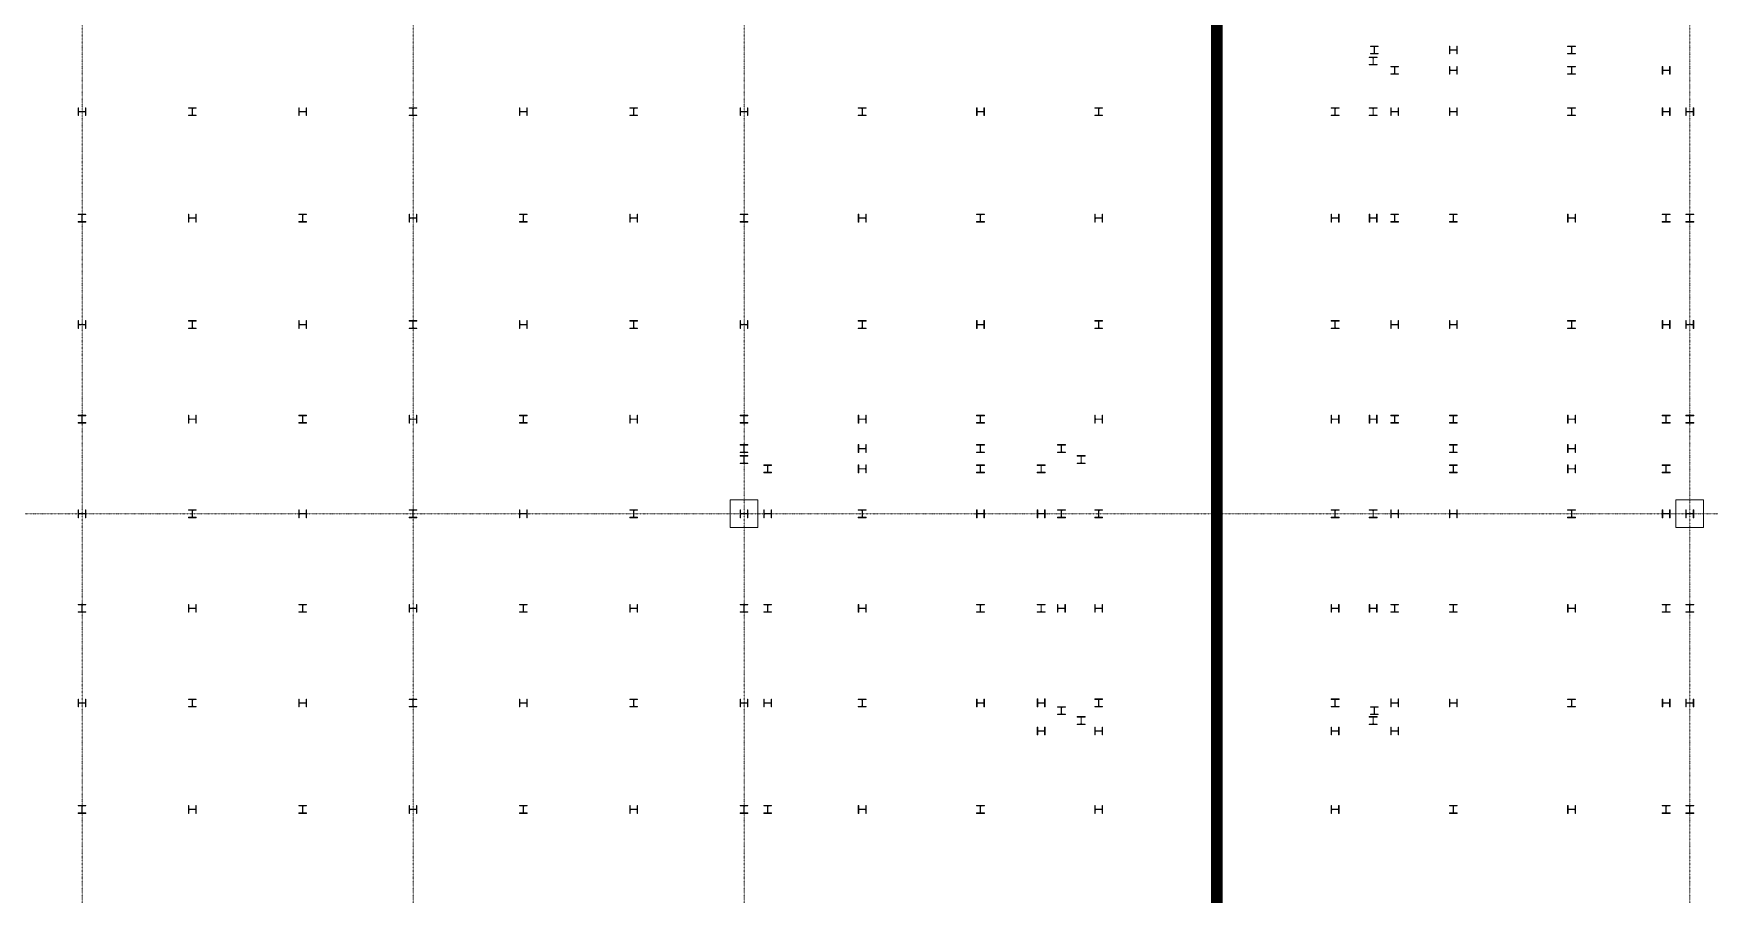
# Model space of a CAD drawing. Extents: x -32000 to 290600, y -111057 to 131250.
# Drawn here: x 109168 to 151700, y 65343 to 87182 of the extents above; entities that cross this region are included whole.
import ezdxf

# ---------------------------------------------------------------- set-up
doc = ezdxf.new("R2010")
doc.units = 0
doc.header["$LTSCALE"] = 5
doc.linetypes.add('DIVIDE', pattern=[1.25, 0.5, -0.25, 0, -0.25, 0, -0.25])
doc.linetypes.add('H12PL2$0$JJP_三點線', pattern=[0.9, 0.3, -0.15, 0, -0.15, 0, -0.15, 0, -0.15])
for name, color, linetype in [('area code', 5, 'Continuous'), ('H12PL2$0$S-COL', 252, 'Continuous'), ('H12PL2$0$S-GRID', 252, 'Continuous')]:
    doc.layers.add(name, color=color, linetype=linetype)

# ---------------------------------------------------------------- blocks, each defined once
blk = doc.blocks.new('H12PL2')
at = {"layer": 'H12PL2$0$S-COL', "lineweight": 0, "flags": 128}
for points in [[(143095, 86665), (143095, 86677), (143178, 86677, 0.41421356), (143191, 86690), (143191, 86840, 0.41421356), (143178, 86853), (143095, 86853), (143095, 86865), (143295, 86865), (143295, 86853), (143212, 86853, 0.41421356), (143199, 86840), (143199, 86690, 0.41421356), (143212, 86677), (143295, 86677), (143295, 86665)], [(145100, 86865), (145112, 86865), (145112, 86782, 0.41421356), (145125, 86769), (145275, 86769, 0.41421356), (145288, 86782), (145288, 86865), (145300, 86865), (145300, 86665), (145288, 86665), (145288, 86748, 0.41421356), (145275, 86761), (145125, 86761, 0.41421356), (145112, 86748), (145112, 86665), (145100, 86665)], [(148100, 86665), (148100, 86677), (148183, 86677, 0.41421356), (148196, 86690), (148196, 86840, 0.41421356), (148183, 86853), (148100, 86853), (148100, 86865), (148300, 86865), (148300, 86853), (148217, 86853, 0.41421356), (148204, 86840), (148204, 86690, 0.41421356), (148217, 86677), (148300, 86677), (148300, 86665)], [(143065, 86385), (143065, 86397), (143148, 86397, 0.41421356), (143161, 86410), (143161, 86560, 0.41421356), (143148, 86573), (143065, 86573), (143065, 86585), (143265, 86585), (143265, 86573), (143182, 86573, 0.41421356), (143169, 86560), (143169, 86410, 0.41421356), (143182, 86397), (143265, 86397), (143265, 86385)], [(143610, 86150), (143610, 86162), (143693, 86162, 0.41421356), (143706, 86175), (143706, 86325, 0.41421356), (143693, 86338), (143610, 86338), (143610, 86350), (143810, 86350), (143810, 86338), (143727, 86338, 0.41421356), (143714, 86325), (143714, 86175, 0.41421356), (143727, 86162), (143810, 86162), (143810, 86150)], [(145100, 86350), (145112, 86350), (145112, 86267, 0.41421356), (145125, 86254), (145275, 86254, 0.41421356), (145288, 86267), (145288, 86350), (145300, 86350), (145300, 86150), (145288, 86150), (145288, 86233, 0.41421356), (145275, 86246), (145125, 86246, 0.41421356), (145112, 86233), (145112, 86150), (145100, 86150)], [(148100, 86150), (148100, 86162), (148183, 86162, 0.41421356), (148196, 86175), (148196, 86325, 0.41421356), (148183, 86338), (148100, 86338), (148100, 86350), (148300, 86350), (148300, 86338), (148217, 86338, 0.41421356), (148204, 86325), (148204, 86175, 0.41421356), (148217, 86162), (148300, 86162), (148300, 86150)], [(150500, 86350), (150512, 86350), (150512, 86267, 0.41421356), (150525, 86254), (150675, 86254, 0.41421356), (150688, 86267), (150688, 86350), (150700, 86350), (150700, 86150), (150688, 86150), (150688, 86233, 0.41421356), (150675, 86246), (150525, 86246, 0.41421356), (150512, 86233), (150512, 86150), (150500, 86150)], [(110500, 85300), (110488, 85300), (110488, 85217, -0.41421356), (110475, 85204), (110325, 85204, -0.41421356), (110312, 85217), (110312, 85300), (110300, 85300), (110300, 85100), (110312, 85100), (110312, 85183, -0.41421356), (110325, 85196), (110475, 85196, -0.41421356), (110488, 85183), (110488, 85100), (110500, 85100)], [(113300, 85100), (113300, 85112), (113217, 85112, -0.41421356), (113204, 85125), (113204, 85275, -0.41421356), (113217, 85288), (113300, 85288), (113300, 85300), (113100, 85300), (113100, 85288), (113183, 85288, -0.41421356), (113196, 85275), (113196, 85125, -0.41421356), (113183, 85112), (113100, 85112), (113100, 85100)], [(116100, 85300), (116088, 85300), (116088, 85217, -0.41421356), (116075, 85204), (115925, 85204, -0.41421356), (115912, 85217), (115912, 85300), (115900, 85300), (115900, 85100), (115912, 85100), (115912, 85183, -0.41421356), (115925, 85196), (116075, 85196, -0.41421356), (116088, 85183), (116088, 85100), (116100, 85100)], [(118900, 85100), (118900, 85112), (118817, 85112, -0.41421356), (118804, 85125), (118804, 85275, -0.41421356), (118817, 85288), (118900, 85288), (118900, 85300), (118700, 85300), (118700, 85288), (118783, 85288, -0.41421356), (118796, 85275), (118796, 85125, -0.41421356), (118783, 85112), (118700, 85112), (118700, 85100)], [(121700, 85300), (121688, 85300), (121688, 85217, -0.41421356), (121675, 85204), (121525, 85204, -0.41421356), (121512, 85217), (121512, 85300), (121500, 85300), (121500, 85100), (121512, 85100), (121512, 85183, -0.41421356), (121525, 85196), (121675, 85196, -0.41421356), (121688, 85183), (121688, 85100), (121700, 85100)], [(124500, 85100), (124500, 85112), (124417, 85112, -0.41421356), (124404, 85125), (124404, 85275, -0.41421356), (124417, 85288), (124500, 85288), (124500, 85300), (124300, 85300), (124300, 85288), (124383, 85288, -0.41421356), (124396, 85275), (124396, 85125, -0.41421356), (124383, 85112), (124300, 85112), (124300, 85100)], [(127300, 85300), (127288, 85300), (127288, 85217, -0.41421356), (127275, 85204), (127125, 85204, -0.41421356), (127112, 85217), (127112, 85300), (127100, 85300), (127100, 85100), (127112, 85100), (127112, 85183, -0.41421356), (127125, 85196), (127275, 85196, -0.41421356), (127288, 85183), (127288, 85100), (127300, 85100)], [(130300, 85100), (130300, 85112), (130217, 85112, -0.41421356), (130204, 85125), (130204, 85275, -0.41421356), (130217, 85288), (130300, 85288), (130300, 85300), (130100, 85300), (130100, 85288), (130183, 85288, -0.41421356), (130196, 85275), (130196, 85125, -0.41421356), (130183, 85112), (130100, 85112), (130100, 85100)], [(133300, 85300), (133288, 85300), (133288, 85217, -0.41421356), (133275, 85204), (133125, 85204, -0.41421356), (133112, 85217), (133112, 85300), (133100, 85300), (133100, 85100), (133112, 85100), (133112, 85183, -0.41421356), (133125, 85196), (133275, 85196, -0.41421356), (133288, 85183), (133288, 85100), (133300, 85100)], [(136300, 85100), (136300, 85112), (136217, 85112, -0.41421356), (136204, 85125), (136204, 85275, -0.41421356), (136217, 85288), (136300, 85288), (136300, 85300), (136100, 85300), (136100, 85288), (136183, 85288, -0.41421356), (136196, 85275), (136196, 85125, -0.41421356), (136183, 85112), (136100, 85112), (136100, 85100)], [(139300, 85300), (139288, 85300), (139288, 85217, -0.41421356), (139275, 85204), (139125, 85204, -0.41421356), (139112, 85217), (139112, 85300), (139100, 85300), (139100, 85100), (139112, 85100), (139112, 85183, -0.41421356), (139125, 85196), (139275, 85196, -0.41421356), (139288, 85183), (139288, 85100), (139300, 85100)], [(142100, 85100), (142100, 85112), (142183, 85112, 0.41421356), (142196, 85125), (142196, 85275, 0.41421356), (142183, 85288), (142100, 85288), (142100, 85300), (142300, 85300), (142300, 85288), (142217, 85288, 0.41421356), (142204, 85275), (142204, 85125, 0.41421356), (142217, 85112), (142300, 85112), (142300, 85100)], [(143065, 85100), (143065, 85112), (143148, 85112, 0.41421356), (143161, 85125), (143161, 85275, 0.41421356), (143148, 85288), (143065, 85288), (143065, 85300), (143265, 85300), (143265, 85288), (143182, 85288, 0.41421356), (143169, 85275), (143169, 85125, 0.41421356), (143182, 85112), (143265, 85112), (143265, 85100)], [(143610, 85300), (143622, 85300), (143622, 85217, 0.41421356), (143635, 85204), (143785, 85204, 0.41421356), (143798, 85217), (143798, 85300), (143810, 85300), (143810, 85100), (143798, 85100), (143798, 85183, 0.41421356), (143785, 85196), (143635, 85196, 0.41421356), (143622, 85183), (143622, 85100), (143610, 85100)], [(145100, 85300), (145112, 85300), (145112, 85217, 0.41421356), (145125, 85204), (145275, 85204, 0.41421356), (145288, 85217), (145288, 85300), (145300, 85300), (145300, 85100), (145288, 85100), (145288, 85183, 0.41421356), (145275, 85196), (145125, 85196, 0.41421356), (145112, 85183), (145112, 85100), (145100, 85100)], [(148100, 85100), (148100, 85112), (148183, 85112, 0.41421356), (148196, 85125), (148196, 85275, 0.41421356), (148183, 85288), (148100, 85288), (148100, 85300), (148300, 85300), (148300, 85288), (148217, 85288, 0.41421356), (148204, 85275), (148204, 85125, 0.41421356), (148217, 85112), (148300, 85112), (148300, 85100)], [(150500, 85300), (150512, 85300), (150512, 85217, 0.41421356), (150525, 85204), (150675, 85204, 0.41421356), (150688, 85217), (150688, 85300), (150700, 85300), (150700, 85100), (150688, 85100), (150688, 85183, 0.41421356), (150675, 85196), (150525, 85196, 0.41421356), (150512, 85183), (150512, 85100), (150500, 85100)], [(151100, 85300), (151112, 85300), (151112, 85217, 0.41421356), (151125, 85204), (151275, 85204, 0.41421356), (151288, 85217), (151288, 85300), (151300, 85300), (151300, 85100), (151288, 85100), (151288, 85183, 0.41421356), (151275, 85196), (151125, 85196, 0.41421356), (151112, 85183), (151112, 85100), (151100, 85100)], [(110500, 82400), (110500, 82412), (110417, 82412, -0.41421356), (110404, 82425), (110404, 82575, -0.41421356), (110417, 82588), (110500, 82588), (110500, 82600), (110300, 82600), (110300, 82588), (110383, 82588, -0.41421356), (110396, 82575), (110396, 82425, -0.41421356), (110383, 82412), (110300, 82412), (110300, 82400)], [(113300, 82600), (113288, 82600), (113288, 82517, -0.41421356), (113275, 82504), (113125, 82504, -0.41421356), (113112, 82517), (113112, 82600), (113100, 82600), (113100, 82400), (113112, 82400), (113112, 82483, -0.41421356), (113125, 82496), (113275, 82496, -0.41421356), (113288, 82483), (113288, 82400), (113300, 82400)], [(116100, 82400), (116100, 82412), (116017, 82412, -0.41421356), (116004, 82425), (116004, 82575, -0.41421356), (116017, 82588), (116100, 82588), (116100, 82600), (115900, 82600), (115900, 82588), (115983, 82588, -0.41421356), (115996, 82575), (115996, 82425, -0.41421356), (115983, 82412), (115900, 82412), (115900, 82400)], [(118900, 82600), (118888, 82600), (118888, 82517, -0.41421356), (118875, 82504), (118725, 82504, -0.41421356), (118712, 82517), (118712, 82600), (118700, 82600), (118700, 82400), (118712, 82400), (118712, 82483, -0.41421356), (118725, 82496), (118875, 82496, -0.41421356), (118888, 82483), (118888, 82400), (118900, 82400)], [(121700, 82400), (121700, 82412), (121617, 82412, -0.41421356), (121604, 82425), (121604, 82575, -0.41421356), (121617, 82588), (121700, 82588), (121700, 82600), (121500, 82600), (121500, 82588), (121583, 82588, -0.41421356), (121596, 82575), (121596, 82425, -0.41421356), (121583, 82412), (121500, 82412), (121500, 82400)], [(124500, 82600), (124488, 82600), (124488, 82517, -0.41421356), (124475, 82504), (124325, 82504, -0.41421356), (124312, 82517), (124312, 82600), (124300, 82600), (124300, 82400), (124312, 82400), (124312, 82483, -0.41421356), (124325, 82496), (124475, 82496, -0.41421356), (124488, 82483), (124488, 82400), (124500, 82400)], [(127300, 82400), (127300, 82412), (127217, 82412, -0.41421356), (127204, 82425), (127204, 82575, -0.41421356), (127217, 82588), (127300, 82588), (127300, 82600), (127100, 82600), (127100, 82588), (127183, 82588, -0.41421356), (127196, 82575), (127196, 82425, -0.41421356), (127183, 82412), (127100, 82412), (127100, 82400)], [(130300, 82600), (130288, 82600), (130288, 82517, -0.41421356), (130275, 82504), (130125, 82504, -0.41421356), (130112, 82517), (130112, 82600), (130100, 82600), (130100, 82400), (130112, 82400), (130112, 82483, -0.41421356), (130125, 82496), (130275, 82496, -0.41421356), (130288, 82483), (130288, 82400), (130300, 82400)], [(133300, 82400), (133300, 82412), (133217, 82412, -0.41421356), (133204, 82425), (133204, 82575, -0.41421356), (133217, 82588), (133300, 82588), (133300, 82600), (133100, 82600), (133100, 82588), (133183, 82588, -0.41421356), (133196, 82575), (133196, 82425, -0.41421356), (133183, 82412), (133100, 82412), (133100, 82400)], [(136300, 82600), (136288, 82600), (136288, 82517, -0.41421356), (136275, 82504), (136125, 82504, -0.41421356), (136112, 82517), (136112, 82600), (136100, 82600), (136100, 82400), (136112, 82400), (136112, 82483, -0.41421356), (136125, 82496), (136275, 82496, -0.41421356), (136288, 82483), (136288, 82400), (136300, 82400)], [(139300, 82400), (139300, 82412), (139217, 82412, -0.41421356), (139204, 82425), (139204, 82575, -0.41421356), (139217, 82588), (139300, 82588), (139300, 82600), (139100, 82600), (139100, 82588), (139183, 82588, -0.41421356), (139196, 82575), (139196, 82425, -0.41421356), (139183, 82412), (139100, 82412), (139100, 82400)], [(142100, 82600), (142112, 82600), (142112, 82517, 0.41421356), (142125, 82504), (142275, 82504, 0.41421356), (142288, 82517), (142288, 82600), (142300, 82600), (142300, 82400), (142288, 82400), (142288, 82483, 0.41421356), (142275, 82496), (142125, 82496, 0.41421356), (142112, 82483), (142112, 82400), (142100, 82400)], [(143065, 82600), (143077, 82600), (143077, 82517, 0.41421356), (143090, 82504), (143240, 82504, 0.41421356), (143253, 82517), (143253, 82600), (143265, 82600), (143265, 82400), (143253, 82400), (143253, 82483, 0.41421356), (143240, 82496), (143090, 82496, 0.41421356), (143077, 82483), (143077, 82400), (143065, 82400)], [(143610, 82400), (143610, 82412), (143693, 82412, 0.41421356), (143706, 82425), (143706, 82575, 0.41421356), (143693, 82588), (143610, 82588), (143610, 82600), (143810, 82600), (143810, 82588), (143727, 82588, 0.41421356), (143714, 82575), (143714, 82425, 0.41421356), (143727, 82412), (143810, 82412), (143810, 82400)], [(145100, 82400), (145100, 82412), (145183, 82412, 0.41421356), (145196, 82425), (145196, 82575, 0.41421356), (145183, 82588), (145100, 82588), (145100, 82600), (145300, 82600), (145300, 82588), (145217, 82588, 0.41421356), (145204, 82575), (145204, 82425, 0.41421356), (145217, 82412), (145300, 82412), (145300, 82400)], [(148100, 82600), (148112, 82600), (148112, 82517, 0.41421356), (148125, 82504), (148275, 82504, 0.41421356), (148288, 82517), (148288, 82600), (148300, 82600), (148300, 82400), (148288, 82400), (148288, 82483, 0.41421356), (148275, 82496), (148125, 82496, 0.41421356), (148112, 82483), (148112, 82400), (148100, 82400)], [(150500, 82400), (150500, 82412), (150583, 82412, 0.41421356), (150596, 82425), (150596, 82575, 0.41421356), (150583, 82588), (150500, 82588), (150500, 82600), (150700, 82600), (150700, 82588), (150617, 82588, 0.41421356), (150604, 82575), (150604, 82425, 0.41421356), (150617, 82412), (150700, 82412), (150700, 82400)], [(151100, 82400), (151100, 82412), (151183, 82412, 0.41421356), (151196, 82425), (151196, 82575, 0.41421356), (151183, 82588), (151100, 82588), (151100, 82600), (151300, 82600), (151300, 82588), (151217, 82588, 0.41421356), (151204, 82575), (151204, 82425, 0.41421356), (151217, 82412), (151300, 82412), (151300, 82400)], [(110500, 79900), (110488, 79900), (110488, 79817, -0.41421356), (110475, 79804), (110325, 79804, -0.41421356), (110312, 79817), (110312, 79900), (110300, 79900), (110300, 79700), (110312, 79700), (110312, 79783, -0.41421356), (110325, 79796), (110475, 79796, -0.41421356), (110488, 79783), (110488, 79700), (110500, 79700)], [(113300, 79700), (113300, 79712), (113217, 79712, -0.41421356), (113204, 79725), (113204, 79875, -0.41421356), (113217, 79888), (113300, 79888), (113300, 79900), (113100, 79900), (113100, 79888), (113183, 79888, -0.41421356), (113196, 79875), (113196, 79725, -0.41421356), (113183, 79712), (113100, 79712), (113100, 79700)], [(116100, 79900), (116088, 79900), (116088, 79817, -0.41421356), (116075, 79804), (115925, 79804, -0.41421356), (115912, 79817), (115912, 79900), (115900, 79900), (115900, 79700), (115912, 79700), (115912, 79783, -0.41421356), (115925, 79796), (116075, 79796, -0.41421356), (116088, 79783), (116088, 79700), (116100, 79700)], [(118900, 79700), (118900, 79712), (118817, 79712, -0.41421356), (118804, 79725), (118804, 79875, -0.41421356), (118817, 79888), (118900, 79888), (118900, 79900), (118700, 79900), (118700, 79888), (118783, 79888, -0.41421356), (118796, 79875), (118796, 79725, -0.41421356), (118783, 79712), (118700, 79712), (118700, 79700)], [(121700, 79900), (121688, 79900), (121688, 79817, -0.41421356), (121675, 79804), (121525, 79804, -0.41421356), (121512, 79817), (121512, 79900), (121500, 79900), (121500, 79700), (121512, 79700), (121512, 79783, -0.41421356), (121525, 79796), (121675, 79796, -0.41421356), (121688, 79783), (121688, 79700), (121700, 79700)], [(124500, 79700), (124500, 79712), (124417, 79712, -0.41421356), (124404, 79725), (124404, 79875, -0.41421356), (124417, 79888), (124500, 79888), (124500, 79900), (124300, 79900), (124300, 79888), (124383, 79888, -0.41421356), (124396, 79875), (124396, 79725, -0.41421356), (124383, 79712), (124300, 79712), (124300, 79700)], [(127300, 79900), (127288, 79900), (127288, 79817, -0.41421356), (127275, 79804), (127125, 79804, -0.41421356), (127112, 79817), (127112, 79900), (127100, 79900), (127100, 79700), (127112, 79700), (127112, 79783, -0.41421356), (127125, 79796), (127275, 79796, -0.41421356), (127288, 79783), (127288, 79700), (127300, 79700)], [(130300, 79700), (130300, 79712), (130217, 79712, -0.41421356), (130204, 79725), (130204, 79875, -0.41421356), (130217, 79888), (130300, 79888), (130300, 79900), (130100, 79900), (130100, 79888), (130183, 79888, -0.41421356), (130196, 79875), (130196, 79725, -0.41421356), (130183, 79712), (130100, 79712), (130100, 79700)], [(133300, 79900), (133288, 79900), (133288, 79817, -0.41421356), (133275, 79804), (133125, 79804, -0.41421356), (133112, 79817), (133112, 79900), (133100, 79900), (133100, 79700), (133112, 79700), (133112, 79783, -0.41421356), (133125, 79796), (133275, 79796, -0.41421356), (133288, 79783), (133288, 79700), (133300, 79700)], [(136300, 79700), (136300, 79712), (136217, 79712, -0.41421356), (136204, 79725), (136204, 79875, -0.41421356), (136217, 79888), (136300, 79888), (136300, 79900), (136100, 79900), (136100, 79888), (136183, 79888, -0.41421356), (136196, 79875), (136196, 79725, -0.41421356), (136183, 79712), (136100, 79712), (136100, 79700)], [(139300, 79900), (139288, 79900), (139288, 79817, -0.41421356), (139275, 79804), (139125, 79804, -0.41421356), (139112, 79817), (139112, 79900), (139100, 79900), (139100, 79700), (139112, 79700), (139112, 79783, -0.41421356), (139125, 79796), (139275, 79796, -0.41421356), (139288, 79783), (139288, 79700), (139300, 79700)], [(142100, 79700), (142100, 79712), (142183, 79712, 0.41421356), (142196, 79725), (142196, 79875, 0.41421356), (142183, 79888), (142100, 79888), (142100, 79900), (142300, 79900), (142300, 79888), (142217, 79888, 0.41421356), (142204, 79875), (142204, 79725, 0.41421356), (142217, 79712), (142300, 79712), (142300, 79700)], [(143610, 79900), (143622, 79900), (143622, 79817, 0.41421356), (143635, 79804), (143785, 79804, 0.41421356), (143798, 79817), (143798, 79900), (143810, 79900), (143810, 79700), (143798, 79700), (143798, 79783, 0.41421356), (143785, 79796), (143635, 79796, 0.41421356), (143622, 79783), (143622, 79700), (143610, 79700)], [(145100, 79900), (145112, 79900), (145112, 79817, 0.41421356), (145125, 79804), (145275, 79804, 0.41421356), (145288, 79817), (145288, 79900), (145300, 79900), (145300, 79700), (145288, 79700), (145288, 79783, 0.41421356), (145275, 79796), (145125, 79796, 0.41421356), (145112, 79783), (145112, 79700), (145100, 79700)], [(148100, 79700), (148100, 79712), (148183, 79712, 0.41421356), (148196, 79725), (148196, 79875, 0.41421356), (148183, 79888), (148100, 79888), (148100, 79900), (148300, 79900), (148300, 79888), (148217, 79888, 0.41421356), (148204, 79875), (148204, 79725, 0.41421356), (148217, 79712), (148300, 79712), (148300, 79700)], [(150500, 79900), (150512, 79900), (150512, 79817, 0.41421356), (150525, 79804), (150675, 79804, 0.41421356), (150688, 79817), (150688, 79900), (150700, 79900), (150700, 79700), (150688, 79700), (150688, 79783, 0.41421356), (150675, 79796), (150525, 79796, 0.41421356), (150512, 79783), (150512, 79700), (150500, 79700)], [(151100, 79900), (151112, 79900), (151112, 79817, 0.41421356), (151125, 79804), (151275, 79804, 0.41421356), (151288, 79817), (151288, 79900), (151300, 79900), (151300, 79700), (151288, 79700), (151288, 79783, 0.41421356), (151275, 79796), (151125, 79796, 0.41421356), (151112, 79783), (151112, 79700), (151100, 79700)], [(110500, 77300), (110500, 77312), (110417, 77312, -0.41421356), (110404, 77325), (110404, 77475, -0.41421356), (110417, 77488), (110500, 77488), (110500, 77500), (110300, 77500), (110300, 77488), (110383, 77488, -0.41421356), (110396, 77475), (110396, 77325, -0.41421356), (110383, 77312), (110300, 77312), (110300, 77300)], [(113300, 77500), (113288, 77500), (113288, 77417, -0.41421356), (113275, 77404), (113125, 77404, -0.41421356), (113112, 77417), (113112, 77500), (113100, 77500), (113100, 77300), (113112, 77300), (113112, 77383, -0.41421356), (113125, 77396), (113275, 77396, -0.41421356), (113288, 77383), (113288, 77300), (113300, 77300)], [(116100, 77300), (116100, 77312), (116017, 77312, -0.41421356), (116004, 77325), (116004, 77475, -0.41421356), (116017, 77488), (116100, 77488), (116100, 77500), (115900, 77500), (115900, 77488), (115983, 77488, -0.41421356), (115996, 77475), (115996, 77325, -0.41421356), (115983, 77312), (115900, 77312), (115900, 77300)], [(118900, 77500), (118888, 77500), (118888, 77417, -0.41421356), (118875, 77404), (118725, 77404, -0.41421356), (118712, 77417), (118712, 77500), (118700, 77500), (118700, 77300), (118712, 77300), (118712, 77383, -0.41421356), (118725, 77396), (118875, 77396, -0.41421356), (118888, 77383), (118888, 77300), (118900, 77300)], [(121700, 77300), (121700, 77312), (121617, 77312, -0.41421356), (121604, 77325), (121604, 77475, -0.41421356), (121617, 77488), (121700, 77488), (121700, 77500), (121500, 77500), (121500, 77488), (121583, 77488, -0.41421356), (121596, 77475), (121596, 77325, -0.41421356), (121583, 77312), (121500, 77312), (121500, 77300)], [(124500, 77500), (124488, 77500), (124488, 77417, -0.41421356), (124475, 77404), (124325, 77404, -0.41421356), (124312, 77417), (124312, 77500), (124300, 77500), (124300, 77300), (124312, 77300), (124312, 77383, -0.41421356), (124325, 77396), (124475, 77396, -0.41421356), (124488, 77383), (124488, 77300), (124500, 77300)], [(127300, 77300), (127300, 77312), (127217, 77312, -0.41421356), (127204, 77325), (127204, 77475, -0.41421356), (127217, 77488), (127300, 77488), (127300, 77500), (127100, 77500), (127100, 77488), (127183, 77488, -0.41421356), (127196, 77475), (127196, 77325, -0.41421356), (127183, 77312), (127100, 77312), (127100, 77300)], [(130300, 77500), (130288, 77500), (130288, 77417, -0.41421356), (130275, 77404), (130125, 77404, -0.41421356), (130112, 77417), (130112, 77500), (130100, 77500), (130100, 77300), (130112, 77300), (130112, 77383, -0.41421356), (130125, 77396), (130275, 77396, -0.41421356), (130288, 77383), (130288, 77300), (130300, 77300)], [(133300, 77300), (133300, 77312), (133217, 77312, -0.41421356), (133204, 77325), (133204, 77475, -0.41421356), (133217, 77488), (133300, 77488), (133300, 77500), (133100, 77500), (133100, 77488), (133183, 77488, -0.41421356), (133196, 77475), (133196, 77325, -0.41421356), (133183, 77312), (133100, 77312), (133100, 77300)], [(136300, 77500), (136288, 77500), (136288, 77417, -0.41421356), (136275, 77404), (136125, 77404, -0.41421356), (136112, 77417), (136112, 77500), (136100, 77500), (136100, 77300), (136112, 77300), (136112, 77383, -0.41421356), (136125, 77396), (136275, 77396, -0.41421356), (136288, 77383), (136288, 77300), (136300, 77300)], [(139300, 77300), (139300, 77312), (139217, 77312, -0.41421356), (139204, 77325), (139204, 77475, -0.41421356), (139217, 77488), (139300, 77488), (139300, 77500), (139100, 77500), (139100, 77488), (139183, 77488, -0.41421356), (139196, 77475), (139196, 77325, -0.41421356), (139183, 77312), (139100, 77312), (139100, 77300)], [(142100, 77500), (142112, 77500), (142112, 77417, 0.41421356), (142125, 77404), (142275, 77404, 0.41421356), (142288, 77417), (142288, 77500), (142300, 77500), (142300, 77300), (142288, 77300), (142288, 77383, 0.41421356), (142275, 77396), (142125, 77396, 0.41421356), (142112, 77383), (142112, 77300), (142100, 77300)], [(143065, 77500), (143077, 77500), (143077, 77417, 0.41421356), (143090, 77404), (143240, 77404, 0.41421356), (143253, 77417), (143253, 77500), (143265, 77500), (143265, 77300), (143253, 77300), (143253, 77383, 0.41421356), (143240, 77396), (143090, 77396, 0.41421356), (143077, 77383), (143077, 77300), (143065, 77300)], [(143610, 77300), (143610, 77312), (143693, 77312, 0.41421356), (143706, 77325), (143706, 77475, 0.41421356), (143693, 77488), (143610, 77488), (143610, 77500), (143810, 77500), (143810, 77488), (143727, 77488, 0.41421356), (143714, 77475), (143714, 77325, 0.41421356), (143727, 77312), (143810, 77312), (143810, 77300)], [(145100, 77300), (145100, 77312), (145183, 77312, 0.41421356), (145196, 77325), (145196, 77475, 0.41421356), (145183, 77488), (145100, 77488), (145100, 77500), (145300, 77500), (145300, 77488), (145217, 77488, 0.41421356), (145204, 77475), (145204, 77325, 0.41421356), (145217, 77312), (145300, 77312), (145300, 77300)], [(148100, 77500), (148112, 77500), (148112, 77417, 0.41421356), (148125, 77404), (148275, 77404, 0.41421356), (148288, 77417), (148288, 77500), (148300, 77500), (148300, 77300), (148288, 77300), (148288, 77383, 0.41421356), (148275, 77396), (148125, 77396, 0.41421356), (148112, 77383), (148112, 77300), (148100, 77300)], [(150500, 77300), (150500, 77312), (150583, 77312, 0.41421356), (150596, 77325), (150596, 77475, 0.41421356), (150583, 77488), (150500, 77488), (150500, 77500), (150700, 77500), (150700, 77488), (150617, 77488, 0.41421356), (150604, 77475), (150604, 77325, 0.41421356), (150617, 77312), (150700, 77312), (150700, 77300)], [(151100, 77300), (151100, 77312), (151183, 77312, 0.41421356), (151196, 77325), (151196, 77475, 0.41421356), (151183, 77488), (151100, 77488), (151100, 77500), (151300, 77500), (151300, 77488), (151217, 77488, 0.41421356), (151204, 77475), (151204, 77325, 0.41421356), (151217, 77312), (151300, 77312), (151300, 77300)], [(127300, 76555), (127300, 76567), (127217, 76567, -0.41421356), (127204, 76580), (127204, 76730, -0.41421356), (127217, 76743), (127300, 76743), (127300, 76755), (127100, 76755), (127100, 76743), (127183, 76743, -0.41421356), (127196, 76730), (127196, 76580, -0.41421356), (127183, 76567), (127100, 76567), (127100, 76555)], [(130300, 76755), (130288, 76755), (130288, 76672, -0.41421356), (130275, 76659), (130125, 76659, -0.41421356), (130112, 76672), (130112, 76755), (130100, 76755), (130100, 76555), (130112, 76555), (130112, 76638, -0.41421356), (130125, 76651), (130275, 76651, -0.41421356), (130288, 76638), (130288, 76555), (130300, 76555)], [(133300, 76555), (133300, 76567), (133217, 76567, -0.41421356), (133204, 76580), (133204, 76730, -0.41421356), (133217, 76743), (133300, 76743), (133300, 76755), (133100, 76755), (133100, 76743), (133183, 76743, -0.41421356), (133196, 76730), (133196, 76580, -0.41421356), (133183, 76567), (133100, 76567), (133100, 76555)], [(135355, 76555), (135355, 76567), (135272, 76567, -0.41421356), (135259, 76580), (135259, 76730, -0.41421356), (135272, 76743), (135355, 76743), (135355, 76755), (135155, 76755), (135155, 76743), (135238, 76743, -0.41421356), (135251, 76730), (135251, 76580, -0.41421356), (135238, 76567), (135155, 76567), (135155, 76555)], [(145100, 76555), (145100, 76567), (145183, 76567, 0.41421356), (145196, 76580), (145196, 76730, 0.41421356), (145183, 76743), (145100, 76743), (145100, 76755), (145300, 76755), (145300, 76743), (145217, 76743, 0.41421356), (145204, 76730), (145204, 76580, 0.41421356), (145217, 76567), (145300, 76567), (145300, 76555)], [(148100, 76755), (148112, 76755), (148112, 76672, 0.41421356), (148125, 76659), (148275, 76659, 0.41421356), (148288, 76672), (148288, 76755), (148300, 76755), (148300, 76555), (148288, 76555), (148288, 76638, 0.41421356), (148275, 76651), (148125, 76651, 0.41421356), (148112, 76638), (148112, 76555), (148100, 76555)], [(127300, 76275), (127300, 76287), (127217, 76287, -0.41421356), (127204, 76300), (127204, 76450, -0.41421356), (127217, 76463), (127300, 76463), (127300, 76475), (127100, 76475), (127100, 76463), (127183, 76463, -0.41421356), (127196, 76450), (127196, 76300, -0.41421356), (127183, 76287), (127100, 76287), (127100, 76275)], [(127900, 76040), (127900, 76052), (127817, 76052, -0.41421356), (127804, 76065), (127804, 76215, -0.41421356), (127817, 76228), (127900, 76228), (127900, 76240), (127700, 76240), (127700, 76228), (127783, 76228, -0.41421356), (127796, 76215), (127796, 76065, -0.41421356), (127783, 76052), (127700, 76052), (127700, 76040)], [(130300, 76240), (130288, 76240), (130288, 76157, -0.41421356), (130275, 76144), (130125, 76144, -0.41421356), (130112, 76157), (130112, 76240), (130100, 76240), (130100, 76040), (130112, 76040), (130112, 76123, -0.41421356), (130125, 76136), (130275, 76136, -0.41421356), (130288, 76123), (130288, 76040), (130300, 76040)], [(133300, 76040), (133300, 76052), (133217, 76052, -0.41421356), (133204, 76065), (133204, 76215, -0.41421356), (133217, 76228), (133300, 76228), (133300, 76240), (133100, 76240), (133100, 76228), (133183, 76228, -0.41421356), (133196, 76215), (133196, 76065, -0.41421356), (133183, 76052), (133100, 76052), (133100, 76040)], [(134840, 76040), (134840, 76052), (134757, 76052, -0.41421356), (134744, 76065), (134744, 76215, -0.41421356), (134757, 76228), (134840, 76228), (134840, 76240), (134640, 76240), (134640, 76228), (134723, 76228, -0.41421356), (134736, 76215), (134736, 76065, -0.41421356), (134723, 76052), (134640, 76052), (134640, 76040)], [(135855, 76275), (135855, 76287), (135772, 76287, -0.41421356), (135759, 76300), (135759, 76450, -0.41421356), (135772, 76463), (135855, 76463), (135855, 76475), (135655, 76475), (135655, 76463), (135738, 76463, -0.41421356), (135751, 76450), (135751, 76300, -0.41421356), (135738, 76287), (135655, 76287), (135655, 76275)], [(145100, 76040), (145100, 76052), (145183, 76052, 0.41421356), (145196, 76065), (145196, 76215, 0.41421356), (145183, 76228), (145100, 76228), (145100, 76240), (145300, 76240), (145300, 76228), (145217, 76228, 0.41421356), (145204, 76215), (145204, 76065, 0.41421356), (145217, 76052), (145300, 76052), (145300, 76040)], [(148100, 76240), (148112, 76240), (148112, 76157, 0.41421356), (148125, 76144), (148275, 76144, 0.41421356), (148288, 76157), (148288, 76240), (148300, 76240), (148300, 76040), (148288, 76040), (148288, 76123, 0.41421356), (148275, 76136), (148125, 76136, 0.41421356), (148112, 76123), (148112, 76040), (148100, 76040)], [(150500, 76040), (150500, 76052), (150583, 76052, 0.41421356), (150596, 76065), (150596, 76215, 0.41421356), (150583, 76228), (150500, 76228), (150500, 76240), (150700, 76240), (150700, 76228), (150617, 76228, 0.41421356), (150604, 76215), (150604, 76065, 0.41421356), (150617, 76052), (150700, 76052), (150700, 76040)], [(110500, 75100), (110488, 75100), (110488, 75017, -0.41421356), (110475, 75004), (110325, 75004, -0.41421356), (110312, 75017), (110312, 75100), (110300, 75100), (110300, 74900), (110312, 74900), (110312, 74983, -0.41421356), (110325, 74996), (110475, 74996, -0.41421356), (110488, 74983), (110488, 74900), (110500, 74900)], [(113300, 74900), (113300, 74912), (113217, 74912, -0.41421356), (113204, 74925), (113204, 75075, -0.41421356), (113217, 75088), (113300, 75088), (113300, 75100), (113100, 75100), (113100, 75088), (113183, 75088, -0.41421356), (113196, 75075), (113196, 74925, -0.41421356), (113183, 74912), (113100, 74912), (113100, 74900)], [(116100, 75100), (116088, 75100), (116088, 75017, -0.41421356), (116075, 75004), (115925, 75004, -0.41421356), (115912, 75017), (115912, 75100), (115900, 75100), (115900, 74900), (115912, 74900), (115912, 74983, -0.41421356), (115925, 74996), (116075, 74996, -0.41421356), (116088, 74983), (116088, 74900), (116100, 74900)], [(118900, 74900), (118900, 74912), (118817, 74912, -0.41421356), (118804, 74925), (118804, 75075, -0.41421356), (118817, 75088), (118900, 75088), (118900, 75100), (118700, 75100), (118700, 75088), (118783, 75088, -0.41421356), (118796, 75075), (118796, 74925, -0.41421356), (118783, 74912), (118700, 74912), (118700, 74900)], [(121700, 75100), (121688, 75100), (121688, 75017, -0.41421356), (121675, 75004), (121525, 75004, -0.41421356), (121512, 75017), (121512, 75100), (121500, 75100), (121500, 74900), (121512, 74900), (121512, 74983, -0.41421356), (121525, 74996), (121675, 74996, -0.41421356), (121688, 74983), (121688, 74900), (121700, 74900)], [(124500, 74900), (124500, 74912), (124417, 74912, -0.41421356), (124404, 74925), (124404, 75075, -0.41421356), (124417, 75088), (124500, 75088), (124500, 75100), (124300, 75100), (124300, 75088), (124383, 75088, -0.41421356), (124396, 75075), (124396, 74925, -0.41421356), (124383, 74912), (124300, 74912), (124300, 74900)], [(127300, 75100), (127288, 75100), (127288, 75017, -0.41421356), (127275, 75004), (127125, 75004, -0.41421356), (127112, 75017), (127112, 75100), (127100, 75100), (127100, 74900), (127112, 74900), (127112, 74983, -0.41421356), (127125, 74996), (127275, 74996, -0.41421356), (127288, 74983), (127288, 74900), (127300, 74900)], [(127900, 75100), (127888, 75100), (127888, 75017, -0.41421356), (127875, 75004), (127725, 75004, -0.41421356), (127712, 75017), (127712, 75100), (127700, 75100), (127700, 74900), (127712, 74900), (127712, 74983, -0.41421356), (127725, 74996), (127875, 74996, -0.41421356), (127888, 74983), (127888, 74900), (127900, 74900)], [(130300, 74900), (130300, 74912), (130217, 74912, -0.41421356), (130204, 74925), (130204, 75075, -0.41421356), (130217, 75088), (130300, 75088), (130300, 75100), (130100, 75100), (130100, 75088), (130183, 75088, -0.41421356), (130196, 75075), (130196, 74925, -0.41421356), (130183, 74912), (130100, 74912), (130100, 74900)], [(133300, 75100), (133288, 75100), (133288, 75017, -0.41421356), (133275, 75004), (133125, 75004, -0.41421356), (133112, 75017), (133112, 75100), (133100, 75100), (133100, 74900), (133112, 74900), (133112, 74983, -0.41421356), (133125, 74996), (133275, 74996, -0.41421356), (133288, 74983), (133288, 74900), (133300, 74900)], [(134840, 75100), (134828, 75100), (134828, 75017, -0.41421356), (134815, 75004), (134665, 75004, -0.41421356), (134652, 75017), (134652, 75100), (134640, 75100), (134640, 74900), (134652, 74900), (134652, 74983, -0.41421356), (134665, 74996), (134815, 74996, -0.41421356), (134828, 74983), (134828, 74900), (134840, 74900)], [(135355, 74900), (135355, 74912), (135272, 74912, -0.41421356), (135259, 74925), (135259, 75075, -0.41421356), (135272, 75088), (135355, 75088), (135355, 75100), (135155, 75100), (135155, 75088), (135238, 75088, -0.41421356), (135251, 75075), (135251, 74925, -0.41421356), (135238, 74912), (135155, 74912), (135155, 74900)], [(136300, 74900), (136300, 74912), (136217, 74912, -0.41421356), (136204, 74925), (136204, 75075, -0.41421356), (136217, 75088), (136300, 75088), (136300, 75100), (136100, 75100), (136100, 75088), (136183, 75088, -0.41421356), (136196, 75075), (136196, 74925, -0.41421356), (136183, 74912), (136100, 74912), (136100, 74900)], [(139300, 75100), (139288, 75100), (139288, 75017, -0.41421356), (139275, 75004), (139125, 75004, -0.41421356), (139112, 75017), (139112, 75100), (139100, 75100), (139100, 74900), (139112, 74900), (139112, 74983, -0.41421356), (139125, 74996), (139275, 74996, -0.41421356), (139288, 74983), (139288, 74900), (139300, 74900)], [(142100, 74900), (142100, 74912), (142183, 74912, 0.41421356), (142196, 74925), (142196, 75075, 0.41421356), (142183, 75088), (142100, 75088), (142100, 75100), (142300, 75100), (142300, 75088), (142217, 75088, 0.41421356), (142204, 75075), (142204, 74925, 0.41421356), (142217, 74912), (142300, 74912), (142300, 74900)], [(143065, 74900), (143065, 74912), (143148, 74912, 0.41421356), (143161, 74925), (143161, 75075, 0.41421356), (143148, 75088), (143065, 75088), (143065, 75100), (143265, 75100), (143265, 75088), (143182, 75088, 0.41421356), (143169, 75075), (143169, 74925, 0.41421356), (143182, 74912), (143265, 74912), (143265, 74900)], [(143610, 75100), (143622, 75100), (143622, 75017, 0.41421356), (143635, 75004), (143785, 75004, 0.41421356), (143798, 75017), (143798, 75100), (143810, 75100), (143810, 74900), (143798, 74900), (143798, 74983, 0.41421356), (143785, 74996), (143635, 74996, 0.41421356), (143622, 74983), (143622, 74900), (143610, 74900)], [(145100, 75100), (145112, 75100), (145112, 75017, 0.41421356), (145125, 75004), (145275, 75004, 0.41421356), (145288, 75017), (145288, 75100), (145300, 75100), (145300, 74900), (145288, 74900), (145288, 74983, 0.41421356), (145275, 74996), (145125, 74996, 0.41421356), (145112, 74983), (145112, 74900), (145100, 74900)], [(148100, 74900), (148100, 74912), (148183, 74912, 0.41421356), (148196, 74925), (148196, 75075, 0.41421356), (148183, 75088), (148100, 75088), (148100, 75100), (148300, 75100), (148300, 75088), (148217, 75088, 0.41421356), (148204, 75075), (148204, 74925, 0.41421356), (148217, 74912), (148300, 74912), (148300, 74900)], [(150500, 75100), (150512, 75100), (150512, 75017, 0.41421356), (150525, 75004), (150675, 75004, 0.41421356), (150688, 75017), (150688, 75100), (150700, 75100), (150700, 74900), (150688, 74900), (150688, 74983, 0.41421356), (150675, 74996), (150525, 74996, 0.41421356), (150512, 74983), (150512, 74900), (150500, 74900)], [(151100, 75100), (151112, 75100), (151112, 75017, 0.41421356), (151125, 75004), (151275, 75004, 0.41421356), (151288, 75017), (151288, 75100), (151300, 75100), (151300, 74900), (151288, 74900), (151288, 74983, 0.41421356), (151275, 74996), (151125, 74996, 0.41421356), (151112, 74983), (151112, 74900), (151100, 74900)], [(110500, 72500), (110500, 72512), (110417, 72512, -0.41421356), (110404, 72525), (110404, 72675, -0.41421356), (110417, 72688), (110500, 72688), (110500, 72700), (110300, 72700), (110300, 72688), (110383, 72688, -0.41421356), (110396, 72675), (110396, 72525, -0.41421356), (110383, 72512), (110300, 72512), (110300, 72500)], [(113300, 72700), (113288, 72700), (113288, 72617, -0.41421356), (113275, 72604), (113125, 72604, -0.41421356), (113112, 72617), (113112, 72700), (113100, 72700), (113100, 72500), (113112, 72500), (113112, 72583, -0.41421356), (113125, 72596), (113275, 72596, -0.41421356), (113288, 72583), (113288, 72500), (113300, 72500)], [(116100, 72500), (116100, 72512), (116017, 72512, -0.41421356), (116004, 72525), (116004, 72675, -0.41421356), (116017, 72688), (116100, 72688), (116100, 72700), (115900, 72700), (115900, 72688), (115983, 72688, -0.41421356), (115996, 72675), (115996, 72525, -0.41421356), (115983, 72512), (115900, 72512), (115900, 72500)], [(118900, 72700), (118888, 72700), (118888, 72617, -0.41421356), (118875, 72604), (118725, 72604, -0.41421356), (118712, 72617), (118712, 72700), (118700, 72700), (118700, 72500), (118712, 72500), (118712, 72583, -0.41421356), (118725, 72596), (118875, 72596, -0.41421356), (118888, 72583), (118888, 72500), (118900, 72500)], [(121700, 72500), (121700, 72512), (121617, 72512, -0.41421356), (121604, 72525), (121604, 72675, -0.41421356), (121617, 72688), (121700, 72688), (121700, 72700), (121500, 72700), (121500, 72688), (121583, 72688, -0.41421356), (121596, 72675), (121596, 72525, -0.41421356), (121583, 72512), (121500, 72512), (121500, 72500)], [(124500, 72700), (124488, 72700), (124488, 72617, -0.41421356), (124475, 72604), (124325, 72604, -0.41421356), (124312, 72617), (124312, 72700), (124300, 72700), (124300, 72500), (124312, 72500), (124312, 72583, -0.41421356), (124325, 72596), (124475, 72596, -0.41421356), (124488, 72583), (124488, 72500), (124500, 72500)], [(127300, 72500), (127300, 72512), (127217, 72512, -0.41421356), (127204, 72525), (127204, 72675, -0.41421356), (127217, 72688), (127300, 72688), (127300, 72700), (127100, 72700), (127100, 72688), (127183, 72688, -0.41421356), (127196, 72675), (127196, 72525, -0.41421356), (127183, 72512), (127100, 72512), (127100, 72500)], [(127900, 72500), (127900, 72512), (127817, 72512, -0.41421356), (127804, 72525), (127804, 72675, -0.41421356), (127817, 72688), (127900, 72688), (127900, 72700), (127700, 72700), (127700, 72688), (127783, 72688, -0.41421356), (127796, 72675), (127796, 72525, -0.41421356), (127783, 72512), (127700, 72512), (127700, 72500)], [(130300, 72700), (130288, 72700), (130288, 72617, -0.41421356), (130275, 72604), (130125, 72604, -0.41421356), (130112, 72617), (130112, 72700), (130100, 72700), (130100, 72500), (130112, 72500), (130112, 72583, -0.41421356), (130125, 72596), (130275, 72596, -0.41421356), (130288, 72583), (130288, 72500), (130300, 72500)], [(133300, 72500), (133300, 72512), (133217, 72512, -0.41421356), (133204, 72525), (133204, 72675, -0.41421356), (133217, 72688), (133300, 72688), (133300, 72700), (133100, 72700), (133100, 72688), (133183, 72688, -0.41421356), (133196, 72675), (133196, 72525, -0.41421356), (133183, 72512), (133100, 72512), (133100, 72500)], [(134840, 72502), (134840, 72514), (134757, 72514, -0.41421356), (134744, 72527), (134744, 72677, -0.41421356), (134757, 72690), (134840, 72690), (134840, 72702), (134640, 72702), (134640, 72690), (134723, 72690, -0.41421356), (134736, 72677), (134736, 72527, -0.41421356), (134723, 72514), (134640, 72514), (134640, 72502)], [(135355, 72700), (135343, 72700), (135343, 72617, -0.41421356), (135330, 72604), (135180, 72604, -0.41421356), (135167, 72617), (135167, 72700), (135155, 72700), (135155, 72500), (135167, 72500), (135167, 72583, -0.41421356), (135180, 72596), (135330, 72596, -0.41421356), (135343, 72583), (135343, 72500), (135355, 72500)], [(136300, 72700), (136288, 72700), (136288, 72617, -0.41421356), (136275, 72604), (136125, 72604, -0.41421356), (136112, 72617), (136112, 72700), (136100, 72700), (136100, 72500), (136112, 72500), (136112, 72583, -0.41421356), (136125, 72596), (136275, 72596, -0.41421356), (136288, 72583), (136288, 72500), (136300, 72500)], [(139300, 72500), (139300, 72512), (139217, 72512, -0.41421356), (139204, 72525), (139204, 72675, -0.41421356), (139217, 72688), (139300, 72688), (139300, 72700), (139100, 72700), (139100, 72688), (139183, 72688, -0.41421356), (139196, 72675), (139196, 72525, -0.41421356), (139183, 72512), (139100, 72512), (139100, 72500)], [(142100, 72700), (142112, 72700), (142112, 72617, 0.41421356), (142125, 72604), (142275, 72604, 0.41421356), (142288, 72617), (142288, 72700), (142300, 72700), (142300, 72500), (142288, 72500), (142288, 72583, 0.41421356), (142275, 72596), (142125, 72596, 0.41421356), (142112, 72583), (142112, 72500), (142100, 72500)], [(143065, 72700), (143077, 72700), (143077, 72617, 0.41421356), (143090, 72604), (143240, 72604, 0.41421356), (143253, 72617), (143253, 72700), (143265, 72700), (143265, 72500), (143253, 72500), (143253, 72583, 0.41421356), (143240, 72596), (143090, 72596, 0.41421356), (143077, 72583), (143077, 72500), (143065, 72500)], [(143610, 72500), (143610, 72512), (143693, 72512, 0.41421356), (143706, 72525), (143706, 72675, 0.41421356), (143693, 72688), (143610, 72688), (143610, 72700), (143810, 72700), (143810, 72688), (143727, 72688, 0.41421356), (143714, 72675), (143714, 72525, 0.41421356), (143727, 72512), (143810, 72512), (143810, 72500)], [(145100, 72500), (145100, 72512), (145183, 72512, 0.41421356), (145196, 72525), (145196, 72675, 0.41421356), (145183, 72688), (145100, 72688), (145100, 72700), (145300, 72700), (145300, 72688), (145217, 72688, 0.41421356), (145204, 72675), (145204, 72525, 0.41421356), (145217, 72512), (145300, 72512), (145300, 72500)], [(148100, 72700), (148112, 72700), (148112, 72617, 0.41421356), (148125, 72604), (148275, 72604, 0.41421356), (148288, 72617), (148288, 72700), (148300, 72700), (148300, 72500), (148288, 72500), (148288, 72583, 0.41421356), (148275, 72596), (148125, 72596, 0.41421356), (148112, 72583), (148112, 72500), (148100, 72500)], [(150500, 72500), (150500, 72512), (150583, 72512, 0.41421356), (150596, 72525), (150596, 72675, 0.41421356), (150583, 72688), (150500, 72688), (150500, 72700), (150700, 72700), (150700, 72688), (150617, 72688, 0.41421356), (150604, 72675), (150604, 72525, 0.41421356), (150617, 72512), (150700, 72512), (150700, 72500)], [(151100, 72500), (151100, 72512), (151183, 72512, 0.41421356), (151196, 72525), (151196, 72675, 0.41421356), (151183, 72688), (151100, 72688), (151100, 72700), (151300, 72700), (151300, 72688), (151217, 72688, 0.41421356), (151204, 72675), (151204, 72525, 0.41421356), (151217, 72512), (151300, 72512), (151300, 72500)], [(110500, 70300), (110488, 70300), (110488, 70217, -0.41421356), (110475, 70204), (110325, 70204, -0.41421356), (110312, 70217), (110312, 70300), (110300, 70300), (110300, 70100), (110312, 70100), (110312, 70183, -0.41421356), (110325, 70196), (110475, 70196, -0.41421356), (110488, 70183), (110488, 70100), (110500, 70100)], [(113300, 70100), (113300, 70112), (113217, 70112, -0.41421356), (113204, 70125), (113204, 70275, -0.41421356), (113217, 70288), (113300, 70288), (113300, 70300), (113100, 70300), (113100, 70288), (113183, 70288, -0.41421356), (113196, 70275), (113196, 70125, -0.41421356), (113183, 70112), (113100, 70112), (113100, 70100)], [(116100, 70300), (116088, 70300), (116088, 70217, -0.41421356), (116075, 70204), (115925, 70204, -0.41421356), (115912, 70217), (115912, 70300), (115900, 70300), (115900, 70100), (115912, 70100), (115912, 70183, -0.41421356), (115925, 70196), (116075, 70196, -0.41421356), (116088, 70183), (116088, 70100), (116100, 70100)], [(118900, 70100), (118900, 70112), (118817, 70112, -0.41421356), (118804, 70125), (118804, 70275, -0.41421356), (118817, 70288), (118900, 70288), (118900, 70300), (118700, 70300), (118700, 70288), (118783, 70288, -0.41421356), (118796, 70275), (118796, 70125, -0.41421356), (118783, 70112), (118700, 70112), (118700, 70100)], [(121700, 70300), (121688, 70300), (121688, 70217, -0.41421356), (121675, 70204), (121525, 70204, -0.41421356), (121512, 70217), (121512, 70300), (121500, 70300), (121500, 70100), (121512, 70100), (121512, 70183, -0.41421356), (121525, 70196), (121675, 70196, -0.41421356), (121688, 70183), (121688, 70100), (121700, 70100)], [(124500, 70100), (124500, 70112), (124417, 70112, -0.41421356), (124404, 70125), (124404, 70275, -0.41421356), (124417, 70288), (124500, 70288), (124500, 70300), (124300, 70300), (124300, 70288), (124383, 70288, -0.41421356), (124396, 70275), (124396, 70125, -0.41421356), (124383, 70112), (124300, 70112), (124300, 70100)], [(127300, 70300), (127288, 70300), (127288, 70217, -0.41421356), (127275, 70204), (127125, 70204, -0.41421356), (127112, 70217), (127112, 70300), (127100, 70300), (127100, 70100), (127112, 70100), (127112, 70183, -0.41421356), (127125, 70196), (127275, 70196, -0.41421356), (127288, 70183), (127288, 70100), (127300, 70100)], [(127900, 70300), (127888, 70300), (127888, 70217, -0.41421356), (127875, 70204), (127725, 70204, -0.41421356), (127712, 70217), (127712, 70300), (127700, 70300), (127700, 70100), (127712, 70100), (127712, 70183, -0.41421356), (127725, 70196), (127875, 70196, -0.41421356), (127888, 70183), (127888, 70100), (127900, 70100)], [(130300, 70100), (130300, 70112), (130217, 70112, -0.41421356), (130204, 70125), (130204, 70275, -0.41421356), (130217, 70288), (130300, 70288), (130300, 70300), (130100, 70300), (130100, 70288), (130183, 70288, -0.41421356), (130196, 70275), (130196, 70125, -0.41421356), (130183, 70112), (130100, 70112), (130100, 70100)], [(133300, 70300), (133288, 70300), (133288, 70217, -0.41421356), (133275, 70204), (133125, 70204, -0.41421356), (133112, 70217), (133112, 70300), (133100, 70300), (133100, 70100), (133112, 70100), (133112, 70183, -0.41421356), (133125, 70196), (133275, 70196, -0.41421356), (133288, 70183), (133288, 70100), (133300, 70100)], [(134840, 70302), (134828, 70302), (134828, 70219, -0.41421356), (134815, 70206), (134665, 70206, -0.41421356), (134652, 70219), (134652, 70302), (134640, 70302), (134640, 70102), (134652, 70102), (134652, 70185, -0.41421356), (134665, 70198), (134815, 70198, -0.41421356), (134828, 70185), (134828, 70102), (134840, 70102)], [(136300, 70102), (136300, 70114), (136217, 70114, -0.41421356), (136204, 70127), (136204, 70277, -0.41421356), (136217, 70290), (136300, 70290), (136300, 70302), (136100, 70302), (136100, 70290), (136183, 70290, -0.41421356), (136196, 70277), (136196, 70127, -0.41421356), (136183, 70114), (136100, 70114), (136100, 70102)], [(139300, 70300), (139288, 70300), (139288, 70217, -0.41421356), (139275, 70204), (139125, 70204, -0.41421356), (139112, 70217), (139112, 70300), (139100, 70300), (139100, 70100), (139112, 70100), (139112, 70183, -0.41421356), (139125, 70196), (139275, 70196, -0.41421356), (139288, 70183), (139288, 70100), (139300, 70100)], [(142100, 70102), (142100, 70114), (142183, 70114, 0.41421356), (142196, 70127), (142196, 70277, 0.41421356), (142183, 70290), (142100, 70290), (142100, 70302), (142300, 70302), (142300, 70290), (142217, 70290, 0.41421356), (142204, 70277), (142204, 70127, 0.41421356), (142217, 70114), (142300, 70114), (142300, 70102)], [(143610, 70302), (143622, 70302), (143622, 70219, 0.41421356), (143635, 70206), (143785, 70206, 0.41421356), (143798, 70219), (143798, 70302), (143810, 70302), (143810, 70102), (143798, 70102), (143798, 70185, 0.41421356), (143785, 70198), (143635, 70198, 0.41421356), (143622, 70185), (143622, 70102), (143610, 70102)], [(145100, 70300), (145112, 70300), (145112, 70217, 0.41421356), (145125, 70204), (145275, 70204, 0.41421356), (145288, 70217), (145288, 70300), (145300, 70300), (145300, 70100), (145288, 70100), (145288, 70183, 0.41421356), (145275, 70196), (145125, 70196, 0.41421356), (145112, 70183), (145112, 70100), (145100, 70100)], [(148100, 70100), (148100, 70112), (148183, 70112, 0.41421356), (148196, 70125), (148196, 70275, 0.41421356), (148183, 70288), (148100, 70288), (148100, 70300), (148300, 70300), (148300, 70288), (148217, 70288, 0.41421356), (148204, 70275), (148204, 70125, 0.41421356), (148217, 70112), (148300, 70112), (148300, 70100)], [(150500, 70300), (150512, 70300), (150512, 70217, 0.41421356), (150525, 70204), (150675, 70204, 0.41421356), (150688, 70217), (150688, 70300), (150700, 70300), (150700, 70100), (150688, 70100), (150688, 70183, 0.41421356), (150675, 70196), (150525, 70196, 0.41421356), (150512, 70183), (150512, 70100), (150500, 70100)], [(151100, 70300), (151112, 70300), (151112, 70217, 0.41421356), (151125, 70204), (151275, 70204, 0.41421356), (151288, 70217), (151288, 70300), (151300, 70300), (151300, 70100), (151288, 70100), (151288, 70183, 0.41421356), (151275, 70196), (151125, 70196, 0.41421356), (151112, 70183), (151112, 70100), (151100, 70100)], [(135155, 69905), (135155, 69917), (135238, 69917, 0.41421356), (135251, 69930), (135251, 70080, 0.41421356), (135238, 70093), (135155, 70093), (135155, 70105), (135355, 70105), (135355, 70093), (135272, 70093, 0.41421356), (135259, 70080), (135259, 69930, 0.41421356), (135272, 69917), (135355, 69917), (135355, 69905)], [(135655, 69655), (135655, 69667), (135738, 69667, 0.41421356), (135751, 69680), (135751, 69830, 0.41421356), (135738, 69843), (135655, 69843), (135655, 69855), (135855, 69855), (135855, 69843), (135772, 69843, 0.41421356), (135759, 69830), (135759, 69680, 0.41421356), (135772, 69667), (135855, 69667), (135855, 69655)], [(143065, 69655), (143065, 69667), (143148, 69667, 0.41421356), (143161, 69680), (143161, 69830, 0.41421356), (143148, 69843), (143065, 69843), (143065, 69855), (143265, 69855), (143265, 69843), (143182, 69843, 0.41421356), (143169, 69830), (143169, 69680, 0.41421356), (143182, 69667), (143265, 69667), (143265, 69655)], [(143095, 69905), (143095, 69917), (143178, 69917, 0.41421356), (143191, 69930), (143191, 70080, 0.41421356), (143178, 70093), (143095, 70093), (143095, 70105), (143295, 70105), (143295, 70093), (143212, 70093, 0.41421356), (143199, 70080), (143199, 69930, 0.41421356), (143212, 69917), (143295, 69917), (143295, 69905)], [(134840, 69590), (134828, 69590), (134828, 69507, -0.41421356), (134815, 69494), (134665, 69494, -0.41421356), (134652, 69507), (134652, 69590), (134640, 69590), (134640, 69390), (134652, 69390), (134652, 69473, -0.41421356), (134665, 69486), (134815, 69486, -0.41421356), (134828, 69473), (134828, 69390), (134840, 69390)], [(136300, 69590), (136288, 69590), (136288, 69507, -0.41421356), (136275, 69494), (136125, 69494, -0.41421356), (136112, 69507), (136112, 69590), (136100, 69590), (136100, 69390), (136112, 69390), (136112, 69473, -0.41421356), (136125, 69486), (136275, 69486, -0.41421356), (136288, 69473), (136288, 69390), (136300, 69390)], [(139300, 69390), (139300, 69402), (139217, 69402, -0.41421356), (139204, 69415), (139204, 69565, -0.41421356), (139217, 69578), (139300, 69578), (139300, 69590), (139100, 69590), (139100, 69578), (139183, 69578, -0.41421356), (139196, 69565), (139196, 69415, -0.41421356), (139183, 69402), (139100, 69402), (139100, 69390)], [(142100, 69590), (142112, 69590), (142112, 69507, 0.41421356), (142125, 69494), (142275, 69494, 0.41421356), (142288, 69507), (142288, 69590), (142300, 69590), (142300, 69390), (142288, 69390), (142288, 69473, 0.41421356), (142275, 69486), (142125, 69486, 0.41421356), (142112, 69473), (142112, 69390), (142100, 69390)], [(143610, 69590), (143622, 69590), (143622, 69507, 0.41421356), (143635, 69494), (143785, 69494, 0.41421356), (143798, 69507), (143798, 69590), (143810, 69590), (143810, 69390), (143798, 69390), (143798, 69473, 0.41421356), (143785, 69486), (143635, 69486, 0.41421356), (143622, 69473), (143622, 69390), (143610, 69390)], [(110500, 67400), (110500, 67412), (110417, 67412, -0.41421356), (110404, 67425), (110404, 67575, -0.41421356), (110417, 67588), (110500, 67588), (110500, 67600), (110300, 67600), (110300, 67588), (110383, 67588, -0.41421356), (110396, 67575), (110396, 67425, -0.41421356), (110383, 67412), (110300, 67412), (110300, 67400)], [(113300, 67600), (113288, 67600), (113288, 67517, -0.41421356), (113275, 67504), (113125, 67504, -0.41421356), (113112, 67517), (113112, 67600), (113100, 67600), (113100, 67400), (113112, 67400), (113112, 67483, -0.41421356), (113125, 67496), (113275, 67496, -0.41421356), (113288, 67483), (113288, 67400), (113300, 67400)], [(116100, 67400), (116100, 67412), (116017, 67412, -0.41421356), (116004, 67425), (116004, 67575, -0.41421356), (116017, 67588), (116100, 67588), (116100, 67600), (115900, 67600), (115900, 67588), (115983, 67588, -0.41421356), (115996, 67575), (115996, 67425, -0.41421356), (115983, 67412), (115900, 67412), (115900, 67400)], [(118900, 67600), (118888, 67600), (118888, 67517, -0.41421356), (118875, 67504), (118725, 67504, -0.41421356), (118712, 67517), (118712, 67600), (118700, 67600), (118700, 67400), (118712, 67400), (118712, 67483, -0.41421356), (118725, 67496), (118875, 67496, -0.41421356), (118888, 67483), (118888, 67400), (118900, 67400)], [(121700, 67400), (121700, 67412), (121617, 67412, -0.41421356), (121604, 67425), (121604, 67575, -0.41421356), (121617, 67588), (121700, 67588), (121700, 67600), (121500, 67600), (121500, 67588), (121583, 67588, -0.41421356), (121596, 67575), (121596, 67425, -0.41421356), (121583, 67412), (121500, 67412), (121500, 67400)], [(124500, 67600), (124488, 67600), (124488, 67517, -0.41421356), (124475, 67504), (124325, 67504, -0.41421356), (124312, 67517), (124312, 67600), (124300, 67600), (124300, 67400), (124312, 67400), (124312, 67483, -0.41421356), (124325, 67496), (124475, 67496, -0.41421356), (124488, 67483), (124488, 67400), (124500, 67400)], [(127300, 67400), (127300, 67412), (127217, 67412, -0.41421356), (127204, 67425), (127204, 67575, -0.41421356), (127217, 67588), (127300, 67588), (127300, 67600), (127100, 67600), (127100, 67588), (127183, 67588, -0.41421356), (127196, 67575), (127196, 67425, -0.41421356), (127183, 67412), (127100, 67412), (127100, 67400)], [(127900, 67400), (127900, 67412), (127817, 67412, -0.41421356), (127804, 67425), (127804, 67575, -0.41421356), (127817, 67588), (127900, 67588), (127900, 67600), (127700, 67600), (127700, 67588), (127783, 67588, -0.41421356), (127796, 67575), (127796, 67425, -0.41421356), (127783, 67412), (127700, 67412), (127700, 67400)], [(130300, 67600), (130288, 67600), (130288, 67517, -0.41421356), (130275, 67504), (130125, 67504, -0.41421356), (130112, 67517), (130112, 67600), (130100, 67600), (130100, 67400), (130112, 67400), (130112, 67483, -0.41421356), (130125, 67496), (130275, 67496, -0.41421356), (130288, 67483), (130288, 67400), (130300, 67400)], [(133300, 67400), (133300, 67412), (133217, 67412, -0.41421356), (133204, 67425), (133204, 67575, -0.41421356), (133217, 67588), (133300, 67588), (133300, 67600), (133100, 67600), (133100, 67588), (133183, 67588, -0.41421356), (133196, 67575), (133196, 67425, -0.41421356), (133183, 67412), (133100, 67412), (133100, 67400)], [(136300, 67600), (136288, 67600), (136288, 67517, -0.41421356), (136275, 67504), (136125, 67504, -0.41421356), (136112, 67517), (136112, 67600), (136100, 67600), (136100, 67400), (136112, 67400), (136112, 67483, -0.41421356), (136125, 67496), (136275, 67496, -0.41421356), (136288, 67483), (136288, 67400), (136300, 67400)], [(139300, 67400), (139300, 67412), (139217, 67412, -0.41421356), (139204, 67425), (139204, 67575, -0.41421356), (139217, 67588), (139300, 67588), (139300, 67600), (139100, 67600), (139100, 67588), (139183, 67588, -0.41421356), (139196, 67575), (139196, 67425, -0.41421356), (139183, 67412), (139100, 67412), (139100, 67400)], [(142100, 67600), (142112, 67600), (142112, 67517, 0.41421356), (142125, 67504), (142275, 67504, 0.41421356), (142288, 67517), (142288, 67600), (142300, 67600), (142300, 67400), (142288, 67400), (142288, 67483, 0.41421356), (142275, 67496), (142125, 67496, 0.41421356), (142112, 67483), (142112, 67400), (142100, 67400)], [(145100, 67400), (145100, 67412), (145183, 67412, 0.41421356), (145196, 67425), (145196, 67575, 0.41421356), (145183, 67588), (145100, 67588), (145100, 67600), (145300, 67600), (145300, 67588), (145217, 67588, 0.41421356), (145204, 67575), (145204, 67425, 0.41421356), (145217, 67412), (145300, 67412), (145300, 67400)], [(148100, 67600), (148112, 67600), (148112, 67517, 0.41421356), (148125, 67504), (148275, 67504, 0.41421356), (148288, 67517), (148288, 67600), (148300, 67600), (148300, 67400), (148288, 67400), (148288, 67483, 0.41421356), (148275, 67496), (148125, 67496, 0.41421356), (148112, 67483), (148112, 67400), (148100, 67400)], [(150500, 67400), (150500, 67412), (150583, 67412, 0.41421356), (150596, 67425), (150596, 67575, 0.41421356), (150583, 67588), (150500, 67588), (150500, 67600), (150700, 67600), (150700, 67588), (150617, 67588, 0.41421356), (150604, 67575), (150604, 67425, 0.41421356), (150617, 67412), (150700, 67412), (150700, 67400)], [(151100, 67400), (151100, 67412), (151183, 67412, 0.41421356), (151196, 67425), (151196, 67575, 0.41421356), (151183, 67588), (151100, 67588), (151100, 67600), (151300, 67600), (151300, 67588), (151217, 67588, 0.41421356), (151204, 67575), (151204, 67425, 0.41421356), (151217, 67412), (151300, 67412), (151300, 67400)]]:
    blk.add_lwpolyline(points, format="xyb", close=True, dxfattribs=at)
for points in [[(126850, 74650), (127550, 74650), (127550, 75350), (126850, 75350)], [(150850, 74650), (151550, 74650), (151550, 75350), (150850, 75350)]]:
    blk.add_lwpolyline(points, close=True, dxfattribs=at)
at = {"layer": 'H12PL2$0$S-GRID', "linetype": 'H12PL2$0$JJP_三點線', "lineweight": 0}
for p, q in [((110400, 128250), (110400, -28000)), ((118800, 128250), (118800, -28000)), ((127200, 128250), (127200, -28000)), ((139200, 128250), (139200, -28000)), ((151200, 128250), (151200, -28000)), ((-29000, 75000), (289600, 75000))]:
    blk.add_line(p, q, dxfattribs=at)

msp = doc.modelspace()

# ---------------------------------------------------------------- block references
msp.add_blockref('H12PL2', (0, 0))

# ---------------------------------------------------------------- next in the draw order: linework, layer by layer
at = {"layer": 'area code', "color": 5, "linetype": 'DIVIDE', "const_width": 300}
msp.add_lwpolyline([(139200, 103179), (139200, -9579)], dxfattribs=at)

doc.saveas('drawing.dxf')
